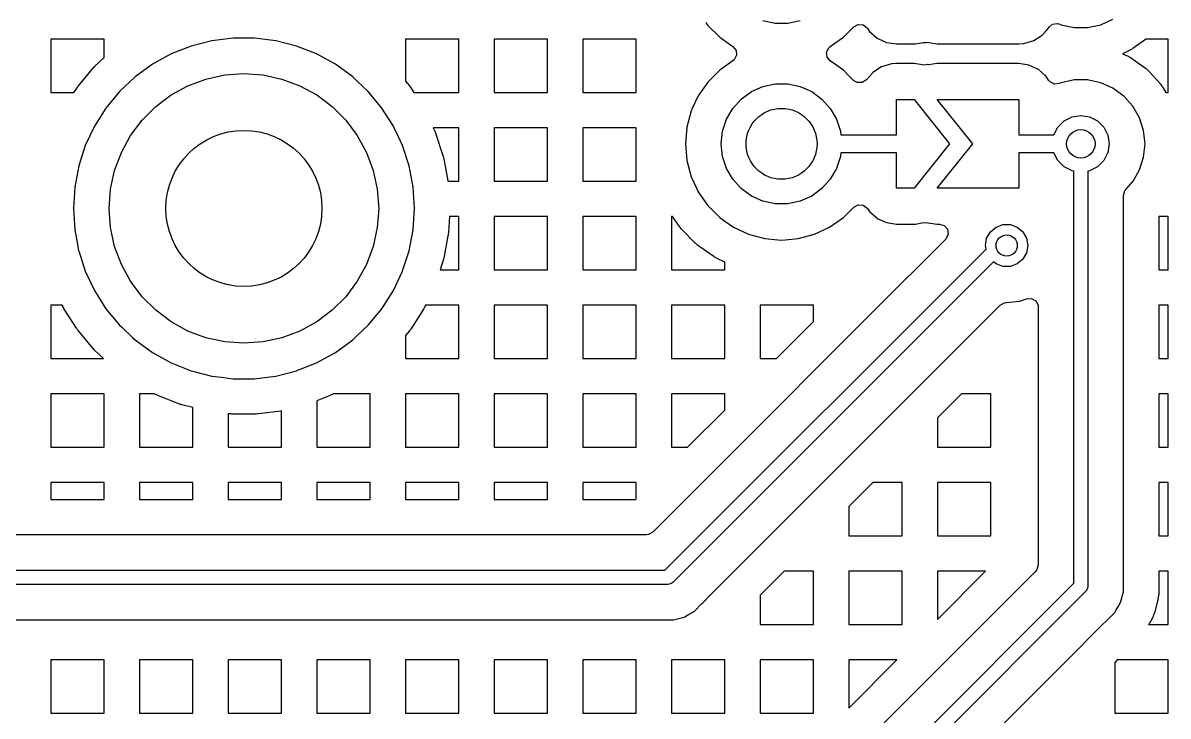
# Model space of a CAD drawing. Extents: x 2.49 to 8.57, y -5.87 to -1.87.
# Drawn here: x 7.254 to 7.89, y -3.634 to -3.249 of the extents above; entities that cross this region are included whole.
import ezdxf

# ---------------------------------------------------------------- set-up
doc = ezdxf.new("R2010")
doc.units = 0
doc.header["$MEASUREMENT"] = 0
doc.layers.add('BLACK', color=7, linetype='CONTINUOUS')

msp = doc.modelspace()

# ---------------------------------------------------------------- linework, layer by layer
at = {"layer": 'BLACK', "linetype": 'CONTINUOUS'}
for p, q in [((7.67209, -3.24954), (7.66525, -3.24808)), ((7.68593, -3.24808), (7.67909, -3.24954)), ((7.85275, -3.25016), (7.85956, -3.24713)), ((7.63348, -3.24881), (7.63433, -3.25003)), ((7.63433, -3.25003), (7.6347, -3.25056)), ((7.6347, -3.25056), (7.6347, -3.25056)), ((7.6347, -3.25056), (7.64128, -3.25714)), ((7.67909, -3.24954), (7.67209, -3.24954)), ((7.7099, -3.25714), (7.71567, -3.25137)), ((7.71567, -3.25137), (7.71808, -3.25005)), ((7.71808, -3.25005), (7.72083, -3.25025)), ((7.72083, -3.25025), (7.72303, -3.25189)), ((7.72303, -3.25189), (7.72323, -3.25218)), ((7.72323, -3.25218), (7.72433, -3.25389)), ((7.72433, -3.25389), (7.72433, -3.25389)), ((7.72433, -3.25389), (7.72861, -3.2576)), ((7.82032, -3.2559), (7.82242, -3.25348)), ((7.82242, -3.25348), (7.82425, -3.25136)), ((7.82425, -3.25136), (7.82431, -3.2514)), ((7.82431, -3.2514), (7.82606, -3.24989)), ((7.82606, -3.24989), (7.82878, -3.2495)), ((7.82878, -3.2495), (7.83007, -3.24987)), ((7.83007, -3.24987), (7.83072, -3.25016)), ((7.83072, -3.25016), (7.83801, -3.25171)), ((7.83801, -3.25171), (7.83801, -3.25171)), ((7.83801, -3.25171), (7.84546, -3.25171)), ((7.84546, -3.25171), (7.85275, -3.25016)), ((7.84546, -3.25171), (7.84546, -3.25171)), ((7.29961, -3.25819), (7.27001, -3.25819)), ((7.27001, -3.25819), (7.27001, -3.2878)), ((7.29961, -3.26837), (7.29961, -3.25819)), ((7.35942, -3.25906), (7.3479, -3.26202)), ((7.37122, -3.25757), (7.35942, -3.25906)), ((7.38311, -3.25757), (7.37122, -3.25757)), ((7.37122, -3.25757), (7.37122, -3.25757)), ((7.39491, -3.25906), (7.38311, -3.25757)), ((7.38311, -3.25757), (7.38311, -3.25757)), ((7.40643, -3.26202), (7.39491, -3.25906)), ((7.49646, -3.25819), (7.46686, -3.25819)), ((7.46686, -3.25819), (7.46686, -3.28147)), ((7.49646, -3.2878), (7.49646, -3.25819)), ((7.54568, -3.25819), (7.51607, -3.25819)), ((7.51607, -3.25819), (7.51607, -3.2878)), ((7.54568, -3.2878), (7.54568, -3.25819)), ((7.59489, -3.25819), (7.56528, -3.25819)), ((7.56528, -3.25819), (7.56528, -3.2878)), ((7.59489, -3.2878), (7.59489, -3.25819)), ((7.64128, -3.25714), (7.64128, -3.25714)), ((7.64128, -3.25714), (7.64859, -3.26225)), ((7.70259, -3.26225), (7.70467, -3.2608)), ((7.70467, -3.2608), (7.7099, -3.25714)), ((7.72861, -3.2576), (7.72861, -3.2576)), ((7.72861, -3.2576), (7.72899, -3.25778)), ((7.72899, -3.25778), (7.73376, -3.25996)), ((7.73376, -3.25996), (7.73376, -3.25996)), ((7.73376, -3.25996), (7.73376, -3.25996)), ((7.73376, -3.25996), (7.73937, -3.26076)), ((7.73937, -3.26076), (7.73937, -3.26076)), ((7.73937, -3.26076), (7.74921, -3.26076)), ((7.74921, -3.26076), (7.74929, -3.26076)), ((7.74929, -3.26076), (7.74999, -3.26075)), ((7.74999, -3.26075), (7.75444, -3.25993)), ((7.75444, -3.25993), (7.75604, -3.26001)), ((7.75604, -3.26001), (7.75606, -3.25991)), ((7.75606, -3.25991), (7.75742, -3.2601)), ((7.75742, -3.2601), (7.76201, -3.26076)), ((7.76201, -3.26076), (7.76201, -3.26076)), ((7.76201, -3.26076), (7.80728, -3.26076)), ((7.80728, -3.26076), (7.81012, -3.26056)), ((7.81012, -3.26056), (7.81555, -3.25896)), ((7.81555, -3.25896), (7.82032, -3.2559)), ((7.87753, -3.25831), (7.87066, -3.26329)), ((7.87768, -3.25819), (7.87753, -3.25831)), ((7.89016, -3.25819), (7.87768, -3.25819)), ((7.89016, -3.2878), (7.89016, -3.25819)), ((7.33685, -3.2664), (7.32643, -3.27213)), ((7.3479, -3.26202), (7.33685, -3.2664)), ((7.33685, -3.2664), (7.33685, -3.2664)), ((7.3479, -3.26202), (7.3479, -3.26202)), ((7.41748, -3.2664), (7.40643, -3.26202)), ((7.40643, -3.26202), (7.40643, -3.26202)), ((7.42791, -3.27213), (7.41748, -3.2664)), ((7.41748, -3.2664), (7.41748, -3.2664)), ((7.41748, -3.2664), (7.41748, -3.2664)), ((7.41748, -3.2664), (7.41748, -3.2664)), ((7.64859, -3.26225), (7.65031, -3.2644)), ((7.65059, -3.26714), (7.64935, -3.26959)), ((7.65031, -3.2644), (7.65059, -3.26714)), ((7.70059, -3.26537), (7.70183, -3.26291)), ((7.70068, -3.26625), (7.70059, -3.26537)), ((7.70087, -3.2681), (7.70068, -3.26625)), ((7.70183, -3.26291), (7.70259, -3.26225)), ((7.868, -3.26483), (7.8648, -3.26625)), ((7.8648, -3.26625), (7.868, -3.26768)), ((7.86823, -3.26472), (7.868, -3.26483)), ((7.86869, -3.26448), (7.86823, -3.26472)), ((7.86891, -3.26436), (7.86869, -3.26448)), ((7.8698, -3.26385), (7.86891, -3.26436)), ((7.87002, -3.26372), (7.8698, -3.26385)), ((7.87045, -3.26343), (7.87002, -3.26372)), ((7.87066, -3.26329), (7.87045, -3.26343)), ((7.29363, -3.27406), (7.29405, -3.27361)), ((7.29405, -3.27361), (7.29416, -3.2735)), ((7.29416, -3.2735), (7.29438, -3.27328)), ((7.29438, -3.27328), (7.29449, -3.27318)), ((7.29449, -3.27318), (7.29961, -3.26837)), ((7.32642, -3.27213), (7.31681, -3.27912)), ((7.32643, -3.27213), (7.32642, -3.27213)), ((7.43753, -3.27912), (7.42791, -3.27213)), ((7.42791, -3.27213), (7.42791, -3.27213)), ((7.42791, -3.27213), (7.42791, -3.27213)), ((7.64859, -3.27025), (7.64128, -3.27537)), ((7.64935, -3.26959), (7.64859, -3.27025)), ((7.70259, -3.27025), (7.70087, -3.2681)), ((7.7099, -3.27537), (7.70259, -3.27025)), ((7.7311, -3.27354), (7.72634, -3.27661)), ((7.73654, -3.27195), (7.7311, -3.27354)), ((7.73937, -3.27175), (7.73654, -3.27195)), ((7.74921, -3.27175), (7.73937, -3.27175)), ((7.73937, -3.27175), (7.73937, -3.27175)), ((7.75486, -3.27256), (7.74921, -3.27175)), ((7.74921, -3.27175), (7.74921, -3.27175)), ((7.75681, -3.27232), (7.75486, -3.27256)), ((7.75684, -3.27243), (7.75681, -3.27232)), ((7.75715, -3.27235), (7.75684, -3.27243)), ((7.76201, -3.27175), (7.75715, -3.27235)), ((7.80728, -3.27175), (7.76201, -3.27175)), ((7.76201, -3.27175), (7.76201, -3.27175)), ((7.81289, -3.27255), (7.80728, -3.27175)), ((7.81788, -3.27483), (7.81289, -3.27255)), ((7.81289, -3.27255), (7.81289, -3.27255)), ((7.868, -3.26768), (7.86823, -3.26779)), ((7.86823, -3.26779), (7.86869, -3.26802)), ((7.86869, -3.26802), (7.86891, -3.26815)), ((7.86891, -3.26815), (7.8698, -3.26866)), ((7.8698, -3.26866), (7.87002, -3.26879)), ((7.87002, -3.26879), (7.87045, -3.26907)), ((7.87045, -3.26907), (7.87066, -3.26922)), ((7.87066, -3.26922), (7.87753, -3.2742)), ((7.28525, -3.28416), (7.29323, -3.27452)), ((7.29323, -3.27452), (7.29333, -3.27441)), ((7.29333, -3.27441), (7.29353, -3.27417)), ((7.29353, -3.27417), (7.29363, -3.27406)), ((7.3168, -3.27912), (7.30814, -3.28726)), ((7.31681, -3.27912), (7.3168, -3.27912)), ((7.35609, -3.28031), (7.36652, -3.27804)), ((7.36652, -3.27804), (7.37717, -3.27728)), ((7.37717, -3.27728), (7.38781, -3.27804)), ((7.38781, -3.27804), (7.39824, -3.28031)), ((7.44002, -3.28146), (7.43753, -3.27912)), ((7.43753, -3.27912), (7.43753, -3.27912)), ((7.43753, -3.27912), (7.43753, -3.27912)), ((7.64128, -3.27537), (7.6347, -3.28195)), ((7.71298, -3.27845), (7.7099, -3.27537)), ((7.7099, -3.27537), (7.7099, -3.27537)), ((7.7099, -3.27537), (7.7099, -3.27537)), ((7.71557, -3.28104), (7.71298, -3.27845)), ((7.72599, -3.27701), (7.72271, -3.28079)), ((7.72634, -3.27661), (7.72599, -3.27701)), ((7.72634, -3.27661), (7.72634, -3.27661)), ((7.72634, -3.27661), (7.72634, -3.27661)), ((7.72634, -3.27661), (7.72634, -3.27661)), ((7.81804, -3.27491), (7.81788, -3.27483)), ((7.82214, -3.27845), (7.81804, -3.27491)), ((7.81804, -3.27491), (7.81804, -3.27491)), ((7.81804, -3.27491), (7.81804, -3.27491)), ((7.82232, -3.27861), (7.82214, -3.27845)), ((7.82379, -3.2809), (7.82232, -3.27861)), ((7.87753, -3.2742), (7.87773, -3.27436)), ((7.87773, -3.27436), (7.87813, -3.27468)), ((7.87813, -3.27468), (7.87832, -3.27485)), ((7.87832, -3.27485), (7.87909, -3.27554)), ((7.87909, -3.27554), (7.87927, -3.27571)), ((7.87927, -3.27571), (7.87964, -3.27608)), ((7.87964, -3.27608), (7.87981, -3.27626)), ((7.87981, -3.27626), (7.88549, -3.28256)), ((7.28281, -3.2878), (7.28417, -3.28565)), ((7.28417, -3.28565), (7.28425, -3.28553)), ((7.28425, -3.28553), (7.28442, -3.28527)), ((7.28442, -3.28527), (7.28451, -3.28515)), ((7.28451, -3.28515), (7.28488, -3.28465)), ((7.28488, -3.28465), (7.28497, -3.28452)), ((7.28497, -3.28452), (7.28516, -3.28428)), ((7.28516, -3.28428), (7.28525, -3.28416)), ((7.33672, -3.28915), (7.34609, -3.28404)), ((7.34609, -3.28404), (7.35609, -3.28031)), ((7.39824, -3.28031), (7.40824, -3.28404)), ((7.40824, -3.28404), (7.41761, -3.28915)), ((7.44004, -3.28147), (7.44002, -3.28146)), ((7.44612, -3.28719), (7.44004, -3.28147)), ((7.46686, -3.28147), (7.46908, -3.28416)), ((7.46908, -3.28416), (7.46917, -3.28428)), ((7.46917, -3.28428), (7.46936, -3.28452)), ((7.46936, -3.28452), (7.46946, -3.28465)), ((7.46946, -3.28465), (7.46982, -3.28515)), ((7.46982, -3.28515), (7.46991, -3.28527)), ((7.46991, -3.28527), (7.47008, -3.28553)), ((7.47008, -3.28553), (7.47016, -3.28565)), ((7.47016, -3.28565), (7.47152, -3.2878)), ((7.6347, -3.28195), (7.62937, -3.28957)), ((7.65886, -3.28727), (7.66525, -3.28443)), ((7.66525, -3.28443), (7.67209, -3.28297)), ((7.67209, -3.28297), (7.67909, -3.28297)), ((7.67909, -3.28297), (7.68593, -3.28443)), ((7.68593, -3.28443), (7.69232, -3.28727)), ((7.71765, -3.28228), (7.71557, -3.28104)), ((7.7204, -3.28228), (7.71765, -3.28228)), ((7.72271, -3.28079), (7.7204, -3.28228)), ((7.82467, -3.28192), (7.82379, -3.2809)), ((7.82716, -3.28309), (7.82467, -3.28192)), ((7.82989, -3.28272), (7.82716, -3.28309)), ((7.83072, -3.28235), (7.82989, -3.28272)), ((7.83726, -3.28096), (7.83072, -3.28235)), ((7.83072, -3.28235), (7.83072, -3.28235)), ((7.83801, -3.2808), (7.83726, -3.28096)), ((7.84546, -3.2808), (7.83801, -3.2808)), ((7.84621, -3.28096), (7.84546, -3.2808)), ((7.85275, -3.28235), (7.84621, -3.28096)), ((7.85956, -3.28538), (7.85275, -3.28235)), ((7.85275, -3.28235), (7.85275, -3.28235)), ((7.86557, -3.28975), (7.85956, -3.28538)), ((7.85956, -3.28538), (7.85956, -3.28538)), ((7.88549, -3.28256), (7.88565, -3.28276)), ((7.88565, -3.28276), (7.88598, -3.28316)), ((7.88598, -3.28316), (7.88613, -3.28336)), ((7.88613, -3.28336), (7.88674, -3.28419)), ((7.88674, -3.28419), (7.88688, -3.2844)), ((7.88688, -3.2844), (7.88716, -3.28483)), ((7.88716, -3.28483), (7.88729, -3.28505)), ((7.88729, -3.28505), (7.88888, -3.2878)), ((7.27001, -3.2878), (7.28281, -3.2878)), ((7.30814, -3.28726), (7.30056, -3.29642)), ((7.32818, -3.29555), (7.33672, -3.28915)), ((7.41761, -3.28915), (7.42615, -3.29555)), ((7.44619, -3.28726), (7.44612, -3.28719)), ((7.45377, -3.29642), (7.44619, -3.28726)), ((7.47152, -3.2878), (7.49646, -3.2878)), ((7.51607, -3.2878), (7.54568, -3.2878)), ((7.56528, -3.2878), (7.59489, -3.2878)), ((7.62937, -3.28957), (7.62588, -3.29705)), ((7.62937, -3.28957), (7.62937, -3.28957)), ((7.64852, -3.29658), (7.6532, -3.29138)), ((7.6532, -3.29138), (7.65886, -3.28727)), ((7.69232, -3.28727), (7.69798, -3.29138)), ((7.69798, -3.29138), (7.70266, -3.29658)), ((7.73937, -3.31133), (7.73937, -3.29165)), ((7.73937, -3.29165), (7.74921, -3.29165)), ((7.74921, -3.29165), (7.7689, -3.31625)), ((7.78169, -3.31625), (7.76201, -3.29165)), ((7.76201, -3.29165), (7.80728, -3.29165)), ((7.80728, -3.29165), (7.80728, -3.31133)), ((7.86559, -3.28976), (7.86557, -3.28975)), ((7.87057, -3.2953), (7.86559, -3.28976)), ((7.88888, -3.2878), (7.89016, -3.2878)), ((7.30056, -3.29642), (7.29418, -3.30646)), ((7.32063, -3.30309), (7.32818, -3.29555)), ((7.42615, -3.29555), (7.4337, -3.30309)), ((7.45378, -3.29642), (7.45377, -3.29642)), ((7.45782, -3.3028), (7.45378, -3.29642)), ((7.62544, -3.298), (7.62303, -3.30699)), ((7.62556, -3.29773), (7.62544, -3.298)), ((7.62544, -3.298), (7.62544, -3.298)), ((7.62588, -3.29705), (7.62556, -3.29773)), ((7.64502, -3.30264), (7.64852, -3.29658)), ((7.70266, -3.29658), (7.70616, -3.30264)), ((7.8743, -3.30175), (7.87057, -3.2953)), ((7.31424, -3.31164), (7.32063, -3.30309)), ((7.4337, -3.30309), (7.44009, -3.31164)), ((7.46015, -3.30646), (7.45782, -3.3028)), ((7.64286, -3.3093), (7.64502, -3.30264)), ((7.70616, -3.30264), (7.70832, -3.3093)), ((7.82899, -3.307), (7.83248, -3.30351)), ((7.83248, -3.30351), (7.83687, -3.30128)), ((7.83687, -3.30128), (7.84173, -3.30051)), ((7.84173, -3.30051), (7.8466, -3.30128)), ((7.8466, -3.30128), (7.85099, -3.30351)), ((7.85099, -3.30351), (7.85447, -3.307)), ((7.8766, -3.30884), (7.8743, -3.30175)), ((7.29418, -3.30646), (7.28912, -3.31722)), ((7.29418, -3.30646), (7.29418, -3.30646)), ((7.30912, -3.32101), (7.31424, -3.31164)), ((7.44009, -3.31164), (7.44521, -3.32101)), ((7.46059, -3.3074), (7.46015, -3.30646)), ((7.46296, -3.31244), (7.46059, -3.3074)), ((7.49646, -3.3074), (7.48226, -3.3074)), ((7.48226, -3.3074), (7.48308, -3.30915)), ((7.48308, -3.30915), (7.48315, -3.30929)), ((7.48315, -3.30929), (7.48327, -3.30958)), ((7.48327, -3.30958), (7.48333, -3.30972)), ((7.48333, -3.30972), (7.48355, -3.31029)), ((7.48355, -3.31029), (7.48361, -3.31043)), ((7.48361, -3.31043), (7.48371, -3.31072)), ((7.48371, -3.31072), (7.48376, -3.31087)), ((7.48376, -3.31087), (7.48763, -3.32277)), ((7.49646, -3.33701), (7.49646, -3.3074)), ((7.54568, -3.3074), (7.51607, -3.3074)), ((7.51607, -3.3074), (7.51607, -3.33701)), ((7.54568, -3.33701), (7.54568, -3.3074)), ((7.59489, -3.3074), (7.56528, -3.3074)), ((7.56528, -3.3074), (7.56528, -3.33701)), ((7.59489, -3.33701), (7.59489, -3.3074)), ((7.62303, -3.30699), (7.62222, -3.31625)), ((7.62303, -3.30699), (7.62303, -3.30699)), ((7.64213, -3.31625), (7.64286, -3.3093)), ((7.70832, -3.3093), (7.70854, -3.31133)), ((7.70854, -3.31133), (7.73937, -3.31133)), ((7.80728, -3.31133), (7.82678, -3.31133)), ((7.82678, -3.31133), (7.82899, -3.307)), ((7.85447, -3.307), (7.85671, -3.31139)), ((7.85671, -3.31139), (7.85748, -3.31625)), ((7.87738, -3.31625), (7.8766, -3.30884)), ((7.28912, -3.31722), (7.28545, -3.32853)), ((7.28912, -3.31722), (7.28912, -3.31722)), ((7.46516, -3.3171), (7.46296, -3.31244)), ((7.46521, -3.31722), (7.46516, -3.3171)), ((7.46889, -3.32853), (7.46521, -3.31722)), ((7.62222, -3.31625), (7.62222, -3.31625)), ((7.62222, -3.31625), (7.62303, -3.32552)), ((7.64286, -3.32321), (7.64213, -3.31625)), ((7.7689, -3.31625), (7.74921, -3.34086)), ((7.76201, -3.34086), (7.78169, -3.31625)), ((7.85748, -3.31625), (7.85671, -3.32112)), ((7.8766, -3.32367), (7.87738, -3.31625)), ((7.30539, -3.33101), (7.30912, -3.32101)), ((7.44521, -3.32101), (7.44894, -3.33101)), ((7.48763, -3.32277), (7.48767, -3.32291)), ((7.48767, -3.32291), (7.48776, -3.32321)), ((7.48776, -3.32321), (7.4878, -3.32336)), ((7.4878, -3.32336), (7.48795, -3.32395)), ((7.48795, -3.32395), (7.48799, -3.3241)), ((7.48799, -3.3241), (7.48806, -3.3244)), ((7.48806, -3.3244), (7.48809, -3.32455)), ((7.48809, -3.32455), (7.49043, -3.33684)), ((7.64502, -3.32987), (7.64286, -3.32321)), ((7.70832, -3.32321), (7.70616, -3.32987)), ((7.70854, -3.32117), (7.70832, -3.32321)), ((7.73937, -3.32117), (7.70854, -3.32117)), ((7.73937, -3.34086), (7.73937, -3.32117)), ((7.82678, -3.32118), (7.80728, -3.32118)), ((7.80728, -3.32118), (7.80728, -3.34086)), ((7.82899, -3.32551), (7.82678, -3.32118)), ((7.85671, -3.32112), (7.85447, -3.32551)), ((7.8743, -3.33075), (7.8766, -3.32367)), ((7.28545, -3.32853), (7.28322, -3.34021)), ((7.30312, -3.34143), (7.30539, -3.33101)), ((7.44894, -3.33101), (7.45121, -3.34143)), ((7.47111, -3.34021), (7.46889, -3.32853)), ((7.62303, -3.32552), (7.62303, -3.32552)), ((7.62303, -3.32552), (7.62544, -3.33451)), ((7.64852, -3.33592), (7.64502, -3.32987)), ((7.70616, -3.32987), (7.70266, -3.33592)), ((7.83248, -3.32899), (7.82899, -3.32551)), ((7.83687, -3.33123), (7.83248, -3.32899)), ((7.85099, -3.32899), (7.8466, -3.33123)), ((7.85447, -3.32551), (7.85099, -3.32899)), ((7.87069, -3.33701), (7.8743, -3.33075)), ((7.49043, -3.33684), (7.49046, -3.33699)), ((7.49046, -3.33699), (7.49046, -3.33701)), ((7.49046, -3.33701), (7.49646, -3.33701)), ((7.51607, -3.33701), (7.54568, -3.33701)), ((7.56528, -3.33701), (7.59489, -3.33701)), ((7.62544, -3.33451), (7.62544, -3.33451)), ((7.62544, -3.33451), (7.62544, -3.33451)), ((7.62544, -3.33451), (7.62873, -3.34157)), ((7.6532, -3.34112), (7.64852, -3.33592)), ((7.70266, -3.33592), (7.69798, -3.34112)), ((7.8378, -3.33138), (7.83687, -3.33123)), ((7.8378, -3.5601), (7.8378, -3.33138)), ((7.8466, -3.33123), (7.84567, -3.33138)), ((7.84567, -3.33138), (7.84567, -3.56173)), ((7.86665, -3.34157), (7.87057, -3.33721)), ((7.87057, -3.33721), (7.87069, -3.33701)), ((7.28322, -3.34021), (7.28247, -3.35208)), ((7.28322, -3.34021), (7.28322, -3.34021)), ((7.30236, -3.35208), (7.30312, -3.34143)), ((7.45121, -3.34143), (7.45197, -3.35208)), ((7.47186, -3.35208), (7.47111, -3.34021)), ((7.47111, -3.34021), (7.47111, -3.34021)), ((7.47111, -3.34021), (7.47111, -3.34021)), ((7.62873, -3.34157), (7.62937, -3.34294)), ((7.62937, -3.34294), (7.62937, -3.34294)), ((7.62937, -3.34294), (7.63232, -3.34715)), ((7.65886, -3.34524), (7.6532, -3.34112)), ((7.69798, -3.34112), (7.69232, -3.34524)), ((7.74921, -3.34086), (7.73937, -3.34086)), ((7.80728, -3.34086), (7.76201, -3.34086)), ((7.86537, -3.34485), (7.86615, -3.34222)), ((7.86615, -3.34222), (7.86663, -3.34159)), ((7.86663, -3.34159), (7.86665, -3.34157)), ((7.63232, -3.34715), (7.6347, -3.35056)), ((7.66525, -3.34808), (7.65886, -3.34524)), ((7.67209, -3.34954), (7.66525, -3.34808)), ((7.67909, -3.34954), (7.67209, -3.34954)), ((7.68593, -3.34808), (7.67909, -3.34954)), ((7.69232, -3.34524), (7.68593, -3.34808)), ((7.71567, -3.35137), (7.71808, -3.35005)), ((7.71808, -3.35005), (7.72083, -3.35025)), ((7.86537, -3.38622), (7.86537, -3.34485)), ((7.28247, -3.35208), (7.28322, -3.36395)), ((7.28247, -3.35208), (7.28247, -3.35208)), ((7.30312, -3.36273), (7.30236, -3.35208)), ((7.45197, -3.35208), (7.45121, -3.36273)), ((7.47113, -3.36372), (7.47186, -3.35208)), ((7.47186, -3.35208), (7.47186, -3.35208)), ((7.6347, -3.35056), (7.64128, -3.35714)), ((7.7099, -3.35714), (7.71567, -3.35137)), ((7.72083, -3.35025), (7.72303, -3.35189)), ((7.72303, -3.35189), (7.72323, -3.35218)), ((7.72323, -3.35218), (7.72433, -3.35389)), ((7.72433, -3.35389), (7.72433, -3.35389)), ((7.72433, -3.35389), (7.7286, -3.35759)), ((7.30539, -3.37316), (7.30312, -3.36273)), ((7.45121, -3.36273), (7.44894, -3.37316)), ((7.49122, -3.35661), (7.49066, -3.36549)), ((7.49646, -3.35661), (7.49122, -3.35661)), ((7.49646, -3.38622), (7.49646, -3.35661)), ((7.54568, -3.35661), (7.51607, -3.35661)), ((7.51607, -3.35661), (7.51607, -3.38622)), ((7.54568, -3.38622), (7.54568, -3.35661)), ((7.59489, -3.35661), (7.56528, -3.35661)), ((7.56528, -3.35661), (7.56528, -3.38622)), ((7.59489, -3.38622), (7.59489, -3.35661)), ((7.61501, -3.35661), (7.61449, -3.35661)), ((7.61449, -3.35661), (7.61449, -3.38622)), ((7.61889, -3.36216), (7.61501, -3.35661)), ((7.61902, -3.36233), (7.61889, -3.36216)), ((7.61928, -3.36267), (7.61902, -3.36233)), ((7.61941, -3.36284), (7.61928, -3.36267)), ((7.64128, -3.35714), (7.64419, -3.35917)), ((7.64419, -3.35917), (7.6489, -3.36248)), ((7.6489, -3.36248), (7.6489, -3.36248)), ((7.6489, -3.36248), (7.6489, -3.36248)), ((7.6489, -3.36248), (7.65734, -3.36641)), ((7.69384, -3.36641), (7.70228, -3.36248)), ((7.70228, -3.36248), (7.7099, -3.35714)), ((7.7286, -3.35759), (7.72861, -3.3576)), ((7.72861, -3.3576), (7.72993, -3.35821)), ((7.72993, -3.35821), (7.73376, -3.35996)), ((7.73376, -3.35996), (7.73376, -3.35996)), ((7.73376, -3.35996), (7.73376, -3.35996)), ((7.73376, -3.35996), (7.73937, -3.36076)), ((7.73937, -3.36076), (7.73937, -3.36076)), ((7.73937, -3.36076), (7.74921, -3.36076)), ((7.74921, -3.36076), (7.74929, -3.36076)), ((7.74929, -3.36076), (7.74999, -3.36075)), ((7.74999, -3.36075), (7.75444, -3.35993)), ((7.75444, -3.35993), (7.75604, -3.36001)), ((7.75604, -3.36001), (7.75606, -3.35991)), ((7.75606, -3.35991), (7.75707, -3.36005)), ((7.75707, -3.36005), (7.76201, -3.36076)), ((7.76201, -3.36076), (7.76331, -3.36076)), ((7.76331, -3.36076), (7.76595, -3.36154)), ((7.76595, -3.36154), (7.76775, -3.36362)), ((7.7915, -3.36508), (7.79465, -3.36245)), ((7.79465, -3.36245), (7.7985, -3.36104)), ((7.7985, -3.36104), (7.8026, -3.36104)), ((7.8026, -3.36104), (7.80646, -3.36245)), ((7.80646, -3.36245), (7.8096, -3.36508)), ((7.89016, -3.35661), (7.88498, -3.35661)), ((7.88498, -3.35661), (7.88498, -3.38622)), ((7.89016, -3.38622), (7.89016, -3.35661)), ((7.28322, -3.36395), (7.28322, -3.36395)), ((7.28322, -3.36395), (7.28418, -3.36901)), ((7.28418, -3.36901), (7.2854, -3.37539)), ((7.46889, -3.37563), (7.47111, -3.36395)), ((7.47111, -3.36395), (7.47113, -3.36372)), ((7.49043, -3.36732), (7.48809, -3.37961)), ((7.49046, -3.36717), (7.49043, -3.36732)), ((7.4905, -3.36686), (7.49046, -3.36717)), ((7.49053, -3.36671), (7.4905, -3.36686)), ((7.4906, -3.3661), (7.49053, -3.36671)), ((7.49062, -3.36595), (7.4906, -3.3661)), ((7.49065, -3.36564), (7.49062, -3.36595)), ((7.49066, -3.36549), (7.49065, -3.36564)), ((7.61996, -3.36349), (7.61941, -3.36284)), ((7.6201, -3.36365), (7.61996, -3.36349)), ((7.62039, -3.36397), (7.6201, -3.36365)), ((7.62054, -3.36412), (7.62039, -3.36397)), ((7.62772, -3.37131), (7.62054, -3.36412)), ((7.65734, -3.36641), (7.65734, -3.36641)), ((7.65734, -3.36641), (7.65734, -3.36641)), ((7.65734, -3.36641), (7.65847, -3.36671)), ((7.65847, -3.36671), (7.66632, -3.36882)), ((7.66632, -3.36882), (7.67351, -3.36944)), ((7.67767, -3.36944), (7.68486, -3.36882)), ((7.68486, -3.36882), (7.69384, -3.36641)), ((7.76676, -3.3691), (7.72596, -3.4099)), ((7.767, -3.36884), (7.76676, -3.3691)), ((7.76814, -3.36634), (7.767, -3.36884)), ((7.76775, -3.36362), (7.76814, -3.36634)), ((7.78874, -3.37268), (7.78945, -3.36864)), ((7.78945, -3.36864), (7.7915, -3.36508)), ((7.8096, -3.36508), (7.81165, -3.36864)), ((7.81165, -3.36864), (7.81236, -3.37268)), ((7.2854, -3.37539), (7.28545, -3.37563)), ((7.30912, -3.38315), (7.30539, -3.37316)), ((7.44894, -3.37316), (7.44521, -3.38315)), ((7.61086, -3.55287), (7.78909, -3.37464)), ((7.62788, -3.37145), (7.62772, -3.37131)), ((7.62819, -3.37174), (7.62788, -3.37145)), ((7.62835, -3.37188), (7.62819, -3.37174)), ((7.62901, -3.37243), (7.62835, -3.37188)), ((7.62917, -3.37257), (7.62901, -3.37243)), ((7.62952, -3.37283), (7.62917, -3.37257)), ((7.62969, -3.37295), (7.62952, -3.37283)), ((7.63801, -3.37878), (7.62969, -3.37295)), ((7.67351, -3.36944), (7.67559, -3.36963)), ((7.67559, -3.36963), (7.67767, -3.36944)), ((7.67559, -3.36963), (7.67559, -3.36963)), ((7.67559, -3.36963), (7.67559, -3.36963)), ((7.78909, -3.37464), (7.78874, -3.37268)), ((7.81236, -3.37268), (7.81165, -3.37672)), ((7.28545, -3.37563), (7.28912, -3.38694)), ((7.46544, -3.38622), (7.46889, -3.37563)), ((7.48763, -3.3814), (7.48606, -3.38622)), ((7.48767, -3.38125), (7.48763, -3.3814)), ((7.48776, -3.38095), (7.48767, -3.38125)), ((7.4878, -3.3808), (7.48776, -3.38095)), ((7.48795, -3.38021), (7.4878, -3.3808)), ((7.48799, -3.38006), (7.48795, -3.38021)), ((7.48806, -3.37976), (7.48799, -3.38006)), ((7.48809, -3.37961), (7.48806, -3.37976)), ((7.79318, -3.38168), (7.61527, -3.55959)), ((7.63819, -3.3789), (7.63801, -3.37878)), ((7.63855, -3.37913), (7.63819, -3.3789)), ((7.63873, -3.37924), (7.63855, -3.37913)), ((7.63947, -3.37967), (7.63873, -3.37924)), ((7.63966, -3.37977), (7.63947, -3.37967)), ((7.64004, -3.37997), (7.63966, -3.37977)), ((7.64023, -3.38006), (7.64004, -3.37997)), ((7.6441, -3.38187), (7.64023, -3.38006)), ((7.79465, -3.38291), (7.79318, -3.38168)), ((7.8096, -3.38027), (7.80646, -3.38291)), ((7.81165, -3.37672), (7.8096, -3.38027)), ((7.28912, -3.38694), (7.28912, -3.38694)), ((7.28912, -3.38694), (7.29418, -3.3977)), ((7.31424, -3.39252), (7.30912, -3.38315)), ((7.44521, -3.38315), (7.44009, -3.39252)), ((7.46015, -3.3977), (7.46521, -3.38694)), ((7.46521, -3.38694), (7.46544, -3.38622)), ((7.48606, -3.38622), (7.49646, -3.38622)), ((7.51607, -3.38622), (7.54568, -3.38622)), ((7.56528, -3.38622), (7.59489, -3.38622)), ((7.61449, -3.38622), (7.6441, -3.38622)), ((7.6441, -3.38622), (7.6441, -3.38187)), ((7.7985, -3.38431), (7.79465, -3.38291)), ((7.8026, -3.38431), (7.7985, -3.38431)), ((7.80646, -3.38291), (7.8026, -3.38431)), ((7.86537, -3.43543), (7.86537, -3.38622)), ((7.88498, -3.38622), (7.89016, -3.38622)), ((7.32063, -3.40107), (7.31424, -3.39252)), ((7.44009, -3.39252), (7.4337, -3.40107)), ((7.29418, -3.3977), (7.29418, -3.3977)), ((7.29418, -3.3977), (7.30056, -3.40774)), ((7.45378, -3.40774), (7.46015, -3.3977)), ((7.27634, -3.40583), (7.27001, -3.40583)), ((7.27001, -3.40583), (7.27001, -3.43543)), ((7.27657, -3.40633), (7.27634, -3.40583)), ((7.27664, -3.40646), (7.27657, -3.40633)), ((7.27678, -3.40674), (7.27664, -3.40646)), ((7.27685, -3.40688), (7.27678, -3.40674)), ((7.27715, -3.40741), (7.27685, -3.40688)), ((7.32818, -3.40861), (7.32063, -3.40107)), ((7.4337, -3.40107), (7.42615, -3.40861)), ((7.47748, -3.40688), (7.47718, -3.40741)), ((7.47755, -3.40674), (7.47748, -3.40688)), ((7.47769, -3.40646), (7.47755, -3.40674)), ((7.47776, -3.40633), (7.47769, -3.40646)), ((7.47799, -3.40583), (7.47776, -3.40633)), ((7.49646, -3.40583), (7.47799, -3.40583)), ((7.49646, -3.43543), (7.49646, -3.40583)), ((7.54568, -3.40583), (7.51607, -3.40583)), ((7.51607, -3.40583), (7.51607, -3.43543)), ((7.54568, -3.43543), (7.54568, -3.40583)), ((7.59489, -3.40583), (7.56528, -3.40583)), ((7.56528, -3.40583), (7.56528, -3.43543)), ((7.59489, -3.43543), (7.59489, -3.40583)), ((7.6441, -3.40583), (7.61449, -3.40583)), ((7.61449, -3.40583), (7.61449, -3.43543)), ((7.6441, -3.43543), (7.6441, -3.40583)), ((7.69331, -3.40583), (7.66371, -3.40583)), ((7.66371, -3.40583), (7.66371, -3.43543)), ((7.69331, -3.41482), (7.69331, -3.40583)), ((7.7344, -3.46832), (7.7969, -3.40582)), ((7.7969, -3.40582), (7.79932, -3.4045)), ((7.79932, -3.4045), (7.80036, -3.40439)), ((7.80036, -3.40439), (7.80055, -3.40439)), ((7.80055, -3.40439), (7.80761, -3.4036)), ((7.80761, -3.4036), (7.8116, -3.4022)), ((7.80761, -3.4036), (7.80761, -3.4036)), ((7.80761, -3.4036), (7.80761, -3.4036)), ((7.80761, -3.4036), (7.80761, -3.4036)), ((7.80761, -3.4036), (7.80761, -3.4036)), ((7.8116, -3.4022), (7.81434, -3.40206)), ((7.81434, -3.40206), (7.81673, -3.40343)), ((7.81673, -3.40343), (7.818, -3.40587)), ((7.818, -3.40587), (7.81809, -3.40681)), ((7.81809, -3.40681), (7.81809, -3.54991)), ((7.89016, -3.40583), (7.88498, -3.40583)), ((7.88498, -3.40583), (7.88498, -3.43543)), ((7.89016, -3.43543), (7.89016, -3.40583)), ((7.27723, -3.40755), (7.27715, -3.40741)), ((7.27738, -3.40781), (7.27723, -3.40755)), ((7.27746, -3.40795), (7.27738, -3.40781)), ((7.28417, -3.41851), (7.27746, -3.40795)), ((7.30056, -3.40774), (7.30056, -3.40774)), ((7.30056, -3.40774), (7.30056, -3.40774)), ((7.30056, -3.40774), (7.30808, -3.41684)), ((7.33672, -3.41501), (7.32818, -3.40861)), ((7.42615, -3.40861), (7.41761, -3.41501)), ((7.44619, -3.4169), (7.45378, -3.40774)), ((7.47687, -3.40795), (7.47016, -3.41851)), ((7.47695, -3.40781), (7.47687, -3.40795)), ((7.4771, -3.40755), (7.47695, -3.40781)), ((7.47718, -3.40741), (7.4771, -3.40755)), ((7.72596, -3.4099), (7.6446, -3.49126)), ((7.28425, -3.41863), (7.28417, -3.41851)), ((7.28442, -3.41889), (7.28425, -3.41863)), ((7.28451, -3.41902), (7.28442, -3.41889)), ((7.28488, -3.41951), (7.28451, -3.41902)), ((7.28497, -3.41964), (7.28488, -3.41951)), ((7.28516, -3.41988), (7.28497, -3.41964)), ((7.28525, -3.42), (7.28516, -3.41988)), ((7.29323, -3.42964), (7.28525, -3.42)), ((7.30808, -3.41684), (7.30814, -3.4169)), ((7.30814, -3.4169), (7.30914, -3.41785)), ((7.30914, -3.41785), (7.31533, -3.42366)), ((7.34609, -3.42012), (7.33672, -3.41501)), ((7.41761, -3.41501), (7.40824, -3.42012)), ((7.44004, -3.42269), (7.44619, -3.4169)), ((7.46908, -3.42), (7.46686, -3.42269)), ((7.46917, -3.41988), (7.46908, -3.42)), ((7.46936, -3.41964), (7.46917, -3.41988)), ((7.46946, -3.41951), (7.46936, -3.41964)), ((7.46982, -3.41902), (7.46946, -3.41951)), ((7.46991, -3.41889), (7.46982, -3.41902)), ((7.47008, -3.41863), (7.46991, -3.41889)), ((7.47016, -3.41851), (7.47008, -3.41863)), ((7.6727, -3.43543), (7.69331, -3.41482)), ((7.31533, -3.42366), (7.3168, -3.42504)), ((7.3168, -3.42504), (7.31681, -3.42504)), ((7.31681, -3.42504), (7.32642, -3.43203)), ((7.35609, -3.42385), (7.34609, -3.42012)), ((7.36652, -3.42612), (7.35609, -3.42385)), ((7.37717, -3.42688), (7.36652, -3.42612)), ((7.38781, -3.42612), (7.37717, -3.42688)), ((7.39824, -3.42385), (7.38781, -3.42612)), ((7.40824, -3.42012), (7.39824, -3.42385)), ((7.42791, -3.43203), (7.43753, -3.42504)), ((7.43753, -3.42504), (7.44004, -3.42269)), ((7.46686, -3.42269), (7.46686, -3.43543)), ((7.29333, -3.42976), (7.29323, -3.42964)), ((7.29353, -3.42999), (7.29333, -3.42976)), ((7.29363, -3.4301), (7.29353, -3.42999)), ((7.29405, -3.43055), (7.29363, -3.4301)), ((7.29416, -3.43066), (7.29405, -3.43055)), ((7.29438, -3.43088), (7.29416, -3.43066)), ((7.29449, -3.43098), (7.29438, -3.43088)), ((7.29923, -3.43543), (7.29449, -3.43098)), ((7.32642, -3.43203), (7.32643, -3.43203)), ((7.32643, -3.43203), (7.32643, -3.43203)), ((7.32643, -3.43203), (7.33685, -3.43776)), ((7.41748, -3.43776), (7.42791, -3.43203)), ((7.27001, -3.43543), (7.29923, -3.43543)), ((7.33685, -3.43776), (7.33685, -3.43776)), ((7.33685, -3.43776), (7.33685, -3.43776)), ((7.33685, -3.43776), (7.33685, -3.43776)), ((7.33685, -3.43776), (7.3479, -3.44214)), ((7.40662, -3.44207), (7.41748, -3.43776)), ((7.41748, -3.43776), (7.41748, -3.43776)), ((7.41748, -3.43776), (7.41748, -3.43776)), ((7.41748, -3.43776), (7.41748, -3.43776)), ((7.46686, -3.43543), (7.49646, -3.43543)), ((7.51607, -3.43543), (7.54568, -3.43543)), ((7.56528, -3.43543), (7.59489, -3.43543)), ((7.61449, -3.43543), (7.6441, -3.43543)), ((7.66371, -3.43543), (7.6727, -3.43543)), ((7.86537, -3.48465), (7.86537, -3.43543)), ((7.88498, -3.43543), (7.89016, -3.43543)), ((7.3479, -3.44214), (7.3479, -3.44214)), ((7.3479, -3.44214), (7.35003, -3.44269)), ((7.35003, -3.44269), (7.35942, -3.4451)), ((7.35942, -3.4451), (7.36466, -3.44576)), ((7.38705, -3.44609), (7.39491, -3.4451)), ((7.39491, -3.4451), (7.40643, -3.44214)), ((7.40643, -3.44214), (7.40662, -3.44207)), ((7.36466, -3.44576), (7.37122, -3.44659)), ((7.37122, -3.44659), (7.37122, -3.44659)), ((7.37122, -3.44659), (7.37122, -3.44659)), ((7.37122, -3.44659), (7.37122, -3.44659)), ((7.37122, -3.44659), (7.38311, -3.44659)), ((7.38311, -3.44659), (7.38705, -3.44609)), ((7.38311, -3.44659), (7.38311, -3.44659)), ((7.38311, -3.44659), (7.38311, -3.44659)), ((7.38311, -3.44659), (7.38311, -3.44659)), ((7.29961, -3.45504), (7.27001, -3.45504)), ((7.27001, -3.45504), (7.27001, -3.48465)), ((7.29961, -3.48465), (7.29961, -3.45504)), ((7.32758, -3.45504), (7.31922, -3.45504)), ((7.31922, -3.45504), (7.31922, -3.48465)), ((7.32767, -3.45509), (7.32758, -3.45504)), ((7.32781, -3.45516), (7.32767, -3.45509)), ((7.32808, -3.4553), (7.32781, -3.45516)), ((7.32822, -3.45537), (7.32808, -3.4553)), ((7.32878, -3.45563), (7.32822, -3.45537)), ((7.32892, -3.4557), (7.32878, -3.45563)), ((7.3292, -3.45582), (7.32892, -3.4557)), ((7.32934, -3.45588), (7.3292, -3.45582)), ((7.33669, -3.45879), (7.32934, -3.45588)), ((7.42499, -3.45588), (7.41764, -3.45879)), ((7.42513, -3.45582), (7.42499, -3.45588)), ((7.42541, -3.4557), (7.42513, -3.45582)), ((7.42555, -3.45563), (7.42541, -3.4557)), ((7.42611, -3.45537), (7.42555, -3.45563)), ((7.42625, -3.4553), (7.42611, -3.45537)), ((7.42653, -3.45516), (7.42625, -3.4553)), ((7.42666, -3.45509), (7.42653, -3.45516)), ((7.42676, -3.45504), (7.42666, -3.45509)), ((7.44725, -3.45504), (7.42676, -3.45504)), ((7.44725, -3.48465), (7.44725, -3.45504)), ((7.49646, -3.45504), (7.46686, -3.45504)), ((7.46686, -3.45504), (7.46686, -3.48465)), ((7.49646, -3.48465), (7.49646, -3.45504)), ((7.54568, -3.45504), (7.51607, -3.45504)), ((7.51607, -3.45504), (7.51607, -3.48465)), ((7.54568, -3.48465), (7.54568, -3.45504)), ((7.59489, -3.45504), (7.56528, -3.45504)), ((7.56528, -3.45504), (7.56528, -3.48465)), ((7.59489, -3.48465), (7.59489, -3.45504)), ((7.6441, -3.45504), (7.61449, -3.45504)), ((7.61449, -3.45504), (7.61449, -3.48465)), ((7.6441, -3.46403), (7.6441, -3.45504)), ((7.77541, -3.45504), (7.76213, -3.46832)), ((7.79174, -3.45504), (7.77541, -3.45504)), ((7.79174, -3.48465), (7.79174, -3.45504)), ((7.89016, -3.45504), (7.88498, -3.45504)), ((7.88498, -3.45504), (7.88498, -3.48465)), ((7.89016, -3.48465), (7.89016, -3.45504)), ((7.34097, -3.46048), (7.33669, -3.45879)), ((7.34112, -3.46054), (7.34097, -3.46048)), ((7.34141, -3.46064), (7.34112, -3.46054)), ((7.34155, -3.46069), (7.34141, -3.46064)), ((7.34214, -3.46088), (7.34155, -3.46069)), ((7.34228, -3.46093), (7.34214, -3.46088)), ((7.34258, -3.46101), (7.34228, -3.46093)), ((7.34273, -3.46105), (7.34258, -3.46101)), ((7.34882, -3.46262), (7.34273, -3.46105)), ((7.34882, -3.466), (7.34882, -3.46262)), ((7.39782, -3.46449), (7.39767, -3.46451)), ((7.39804, -3.46446), (7.39782, -3.46449)), ((7.39804, -3.48465), (7.39804, -3.46446)), ((7.41764, -3.45879), (7.41764, -3.48465)), ((7.62348, -3.48465), (7.6441, -3.46403)), ((7.34882, -3.48465), (7.34882, -3.466)), ((7.36907, -3.46608), (7.36843, -3.466)), ((7.36843, -3.466), (7.36843, -3.48465)), ((7.36922, -3.4661), (7.36907, -3.46608)), ((7.36953, -3.46612), (7.36922, -3.4661)), ((7.36968, -3.46614), (7.36953, -3.46612)), ((7.3703, -3.46618), (7.36968, -3.46614)), ((7.37045, -3.46618), (7.3703, -3.46618)), ((7.37076, -3.46619), (7.37045, -3.46618)), ((7.37091, -3.46619), (7.37076, -3.46619)), ((7.38342, -3.46619), (7.37091, -3.46619)), ((7.38357, -3.46619), (7.38342, -3.46619)), ((7.38388, -3.46618), (7.38357, -3.46619)), ((7.38403, -3.46618), (7.38388, -3.46618)), ((7.38465, -3.46614), (7.38403, -3.46618)), ((7.3848, -3.46612), (7.38465, -3.46614)), ((7.38511, -3.4661), (7.3848, -3.46612)), ((7.38526, -3.46608), (7.38511, -3.4661)), ((7.39767, -3.46451), (7.38526, -3.46608)), ((7.68519, -3.51753), (7.7344, -3.46832)), ((7.76213, -3.46832), (7.76213, -3.48465)), ((7.27001, -3.48465), (7.29961, -3.48465)), ((7.31922, -3.48465), (7.34882, -3.48465)), ((7.36843, -3.48465), (7.39804, -3.48465)), ((7.41764, -3.48465), (7.44725, -3.48465)), ((7.46686, -3.48465), (7.49646, -3.48465)), ((7.51607, -3.48465), (7.54568, -3.48465)), ((7.56528, -3.48465), (7.59489, -3.48465)), ((7.61449, -3.48465), (7.62348, -3.48465)), ((7.76213, -3.48465), (7.79174, -3.48465)), ((7.86537, -3.53386), (7.86537, -3.48465)), ((7.88498, -3.48465), (7.89016, -3.48465)), ((7.6446, -3.49126), (7.60412, -3.53173)), ((7.29961, -3.50425), (7.27001, -3.50425)), ((7.27001, -3.50425), (7.27001, -3.51356)), ((7.29961, -3.51356), (7.29961, -3.50425)), ((7.34882, -3.50425), (7.31922, -3.50425)), ((7.31922, -3.50425), (7.31922, -3.51356)), ((7.34882, -3.51356), (7.34882, -3.50425)), ((7.39804, -3.50425), (7.36843, -3.50425)), ((7.36843, -3.50425), (7.36843, -3.51356)), ((7.39804, -3.51356), (7.39804, -3.50425)), ((7.44725, -3.50425), (7.41764, -3.50425)), ((7.41764, -3.50425), (7.41764, -3.51356)), ((7.44725, -3.51356), (7.44725, -3.50425)), ((7.49646, -3.50425), (7.46686, -3.50425)), ((7.46686, -3.50425), (7.46686, -3.51356)), ((7.49646, -3.51356), (7.49646, -3.50425)), ((7.54568, -3.50425), (7.51607, -3.50425)), ((7.51607, -3.50425), (7.51607, -3.51356)), ((7.54568, -3.51356), (7.54568, -3.50425)), ((7.59489, -3.50425), (7.56528, -3.50425)), ((7.56528, -3.50425), (7.56528, -3.51356)), ((7.59489, -3.51324), (7.59489, -3.50425)), ((7.7262, -3.50425), (7.71292, -3.51753)), ((7.74253, -3.50425), (7.7262, -3.50425)), ((7.74253, -3.53386), (7.74253, -3.50425)), ((7.79174, -3.50425), (7.76213, -3.50425)), ((7.76213, -3.50425), (7.76213, -3.53386)), ((7.79174, -3.53386), (7.79174, -3.50425)), ((7.89016, -3.50425), (7.88498, -3.50425)), ((7.88498, -3.50425), (7.88498, -3.53386)), ((7.89016, -3.53386), (7.89016, -3.50425)), ((7.27001, -3.51356), (7.29961, -3.51356)), ((7.31922, -3.51356), (7.34882, -3.51356)), ((7.36843, -3.51356), (7.39804, -3.51356)), ((7.41764, -3.51356), (7.44725, -3.51356)), ((7.46686, -3.51356), (7.49646, -3.51356)), ((7.51607, -3.51356), (7.54568, -3.51356)), ((7.56528, -3.51356), (7.59457, -3.51356)), ((7.59457, -3.51356), (7.59489, -3.51324)), ((7.63598, -3.56675), (7.68519, -3.51753)), ((7.71292, -3.51753), (7.71292, -3.53386)), ((7.60067, -3.53316), (6.96051, -3.53316)), ((7.60171, -3.53305), (7.60067, -3.53316)), ((7.60412, -3.53173), (7.60171, -3.53305)), ((7.71292, -3.53386), (7.74253, -3.53386)), ((7.76213, -3.53386), (7.79174, -3.53386)), ((7.86537, -3.55861), (7.86537, -3.53386)), ((7.88498, -3.53386), (7.89016, -3.53386)), ((6.93622, -3.55287), (7.61086, -3.55287)), ((7.81666, -3.55336), (7.25855, -4.11147)), ((7.67699, -3.55347), (7.66371, -3.56675)), ((7.69331, -3.55347), (7.67699, -3.55347)), ((7.69331, -3.58307), (7.69331, -3.55347)), ((7.74253, -3.55347), (7.71292, -3.55347)), ((7.71292, -3.55347), (7.71292, -3.58307)), ((7.74253, -3.58016), (7.74253, -3.55347)), ((7.78883, -3.55347), (7.76213, -3.55347)), ((7.76213, -3.55347), (7.76213, -3.58016)), ((7.76213, -3.58016), (7.78883, -3.55347)), ((7.81732, -3.55255), (7.81666, -3.55336)), ((7.81809, -3.54991), (7.81732, -3.55255)), ((7.89016, -3.55347), (7.88498, -3.55347)), ((7.88498, -3.55347), (7.88498, -3.56548)), ((7.89016, -3.58307), (7.89016, -3.55347)), ((7.61527, -3.55959), (7.61467, -3.56008)), ((7.86537, -3.56484), (7.86537, -3.55861)), ((7.61249, -3.56074), (6.93622, -3.56074)), ((7.09699, -4.3009), (7.8378, -3.5601)), ((7.84452, -3.56451), (7.10141, -4.30762)), ((7.61325, -3.56067), (7.61249, -3.56074)), ((7.61467, -3.56008), (7.61325, -3.56067)), ((7.61467, -3.56008), (7.61467, -3.56008)), ((7.84501, -3.56391), (7.84452, -3.56451)), ((7.84512, -3.56365), (7.84501, -3.56391)), ((7.84559, -3.56249), (7.84512, -3.56365)), ((7.84567, -3.56173), (7.84559, -3.56249)), ((7.86376, -3.57085), (7.86537, -3.56484)), ((7.88497, -3.5658), (7.88493, -3.56644)), ((7.88498, -3.56548), (7.88497, -3.5658)), ((7.627, -3.57572), (7.6314, -3.57132)), ((7.6314, -3.57132), (7.63181, -3.57092)), ((7.6314, -3.57132), (7.6314, -3.57132)), ((7.63181, -3.57092), (7.63598, -3.56675)), ((7.63181, -3.57092), (7.63181, -3.57092)), ((7.66371, -3.56675), (7.66371, -3.58307)), ((7.86264, -3.57279), (7.86285, -3.57244)), ((7.86285, -3.57244), (7.86376, -3.57085)), ((7.88448, -3.56929), (7.88253, -3.57655)), ((7.88455, -3.56898), (7.88448, -3.56929)), ((7.88468, -3.56835), (7.88455, -3.56898)), ((7.88473, -3.56803), (7.88468, -3.56835)), ((7.8849, -3.56676), (7.88473, -3.56803)), ((7.88493, -3.56644), (7.8849, -3.56676)), ((7.6156, -3.58045), (7.62161, -3.57884)), ((7.62161, -3.57884), (7.62184, -3.5787)), ((7.62161, -3.57884), (7.62161, -3.57884)), ((7.62161, -3.57884), (7.62161, -3.57884)), ((7.62161, -3.57884), (7.62161, -3.57884)), ((7.62184, -3.5787), (7.62402, -3.57745)), ((7.62402, -3.57745), (7.627, -3.57572)), ((7.85625, -3.58064), (7.86065, -3.57624)), ((7.86065, -3.57624), (7.86121, -3.57527)), ((7.86121, -3.57527), (7.86264, -3.57279)), ((7.86264, -3.57279), (7.86264, -3.57279)), ((7.88212, -3.57776), (7.88163, -3.57895)), ((7.88223, -3.57746), (7.88212, -3.57776)), ((7.88244, -3.57685), (7.88223, -3.57746)), ((7.88253, -3.57655), (7.88244, -3.57685)), ((6.96051, -3.58045), (7.60907, -3.58045)), ((7.60907, -3.58045), (7.60907, -3.58045)), ((7.60907, -3.58045), (7.60937, -3.58045)), ((7.60937, -3.58045), (7.6156, -3.58045)), ((7.6156, -3.58045), (7.6156, -3.58045)), ((7.66371, -3.58307), (7.69331, -3.58307)), ((7.71292, -3.58307), (7.74253, -3.58307)), ((7.74253, -3.58307), (7.74253, -3.58016)), ((7.83283, -3.60406), (7.85382, -3.58307)), ((7.85382, -3.58307), (7.85585, -3.58105)), ((7.85585, -3.58105), (7.85625, -3.58064)), ((7.85585, -3.58105), (7.85585, -3.58105)), ((7.85625, -3.58064), (7.85625, -3.58064)), ((7.87962, -3.58259), (7.87935, -3.58307)), ((7.87935, -3.58307), (7.89016, -3.58307)), ((7.88106, -3.5801), (7.87962, -3.58259)), ((7.87962, -3.58259), (7.87962, -3.58259)), ((7.88121, -3.57982), (7.88106, -3.5801)), ((7.8815, -3.57924), (7.88121, -3.57982)), ((7.88163, -3.57895), (7.8815, -3.57924)), ((7.29961, -3.60268), (7.27001, -3.60268)), ((7.27001, -3.60268), (7.27001, -3.63228)), ((7.29961, -3.63228), (7.29961, -3.60268)), ((7.34882, -3.60268), (7.31922, -3.60268)), ((7.31922, -3.60268), (7.31922, -3.63228)), ((7.34882, -3.63228), (7.34882, -3.60268)), ((7.39804, -3.60268), (7.36843, -3.60268)), ((7.36843, -3.60268), (7.36843, -3.63228)), ((7.39804, -3.63228), (7.39804, -3.60268)), ((7.44725, -3.60268), (7.41764, -3.60268)), ((7.41764, -3.60268), (7.41764, -3.63228)), ((7.44725, -3.63228), (7.44725, -3.60268)), ((7.49646, -3.60268), (7.46686, -3.60268)), ((7.46686, -3.60268), (7.46686, -3.63228)), ((7.49646, -3.63228), (7.49646, -3.60268)), ((7.54568, -3.60268), (7.51607, -3.60268)), ((7.51607, -3.60268), (7.51607, -3.63228)), ((7.54568, -3.63228), (7.54568, -3.60268)), ((7.59489, -3.60268), (7.56528, -3.60268)), ((7.56528, -3.60268), (7.56528, -3.63228)), ((7.59489, -3.63228), (7.59489, -3.60268)), ((7.6441, -3.60268), (7.61449, -3.60268)), ((7.61449, -3.60268), (7.61449, -3.63228)), ((7.6441, -3.63228), (7.6441, -3.60268)), ((7.69331, -3.60268), (7.66371, -3.60268)), ((7.66371, -3.60268), (7.66371, -3.63228)), ((7.69331, -3.62938), (7.69331, -3.60268)), ((7.73962, -3.60268), (7.71292, -3.60268)), ((7.71292, -3.60268), (7.71292, -3.62938)), ((7.71292, -3.62938), (7.73962, -3.60268)), ((7.78362, -3.65328), (7.83283, -3.60406)), ((7.86194, -3.60268), (7.86056, -3.60406)), ((7.86056, -3.60406), (7.86056, -3.63228)), ((7.89016, -3.60268), (7.86194, -3.60268)), ((7.89016, -3.63228), (7.89016, -3.60268)), ((7.69331, -3.63228), (7.69331, -3.62938)), ((7.27001, -3.63228), (7.29961, -3.63228)), ((7.31922, -3.63228), (7.34882, -3.63228)), ((7.36843, -3.63228), (7.39804, -3.63228)), ((7.41764, -3.63228), (7.44725, -3.63228)), ((7.46686, -3.63228), (7.49646, -3.63228)), ((7.51607, -3.63228), (7.54568, -3.63228)), ((7.56528, -3.63228), (7.59489, -3.63228)), ((7.61449, -3.63228), (7.6441, -3.63228)), ((7.66371, -3.63228), (7.69331, -3.63228)), ((7.86056, -3.63228), (7.89016, -3.63228))]:
    msp.add_line(p, q, dxfattribs=at)
at = {"layer": 'BLACK'}
for centre, radius in [((7.67559, -3.31625), 0.01969), ((7.37717, -3.35208), 0.04331), ((7.84173, -3.31625), 0.00787), ((7.80055, -3.37268), 0.00591)]:
    msp.add_circle(centre, radius, dxfattribs=at)

doc.saveas('drawing.dxf')
